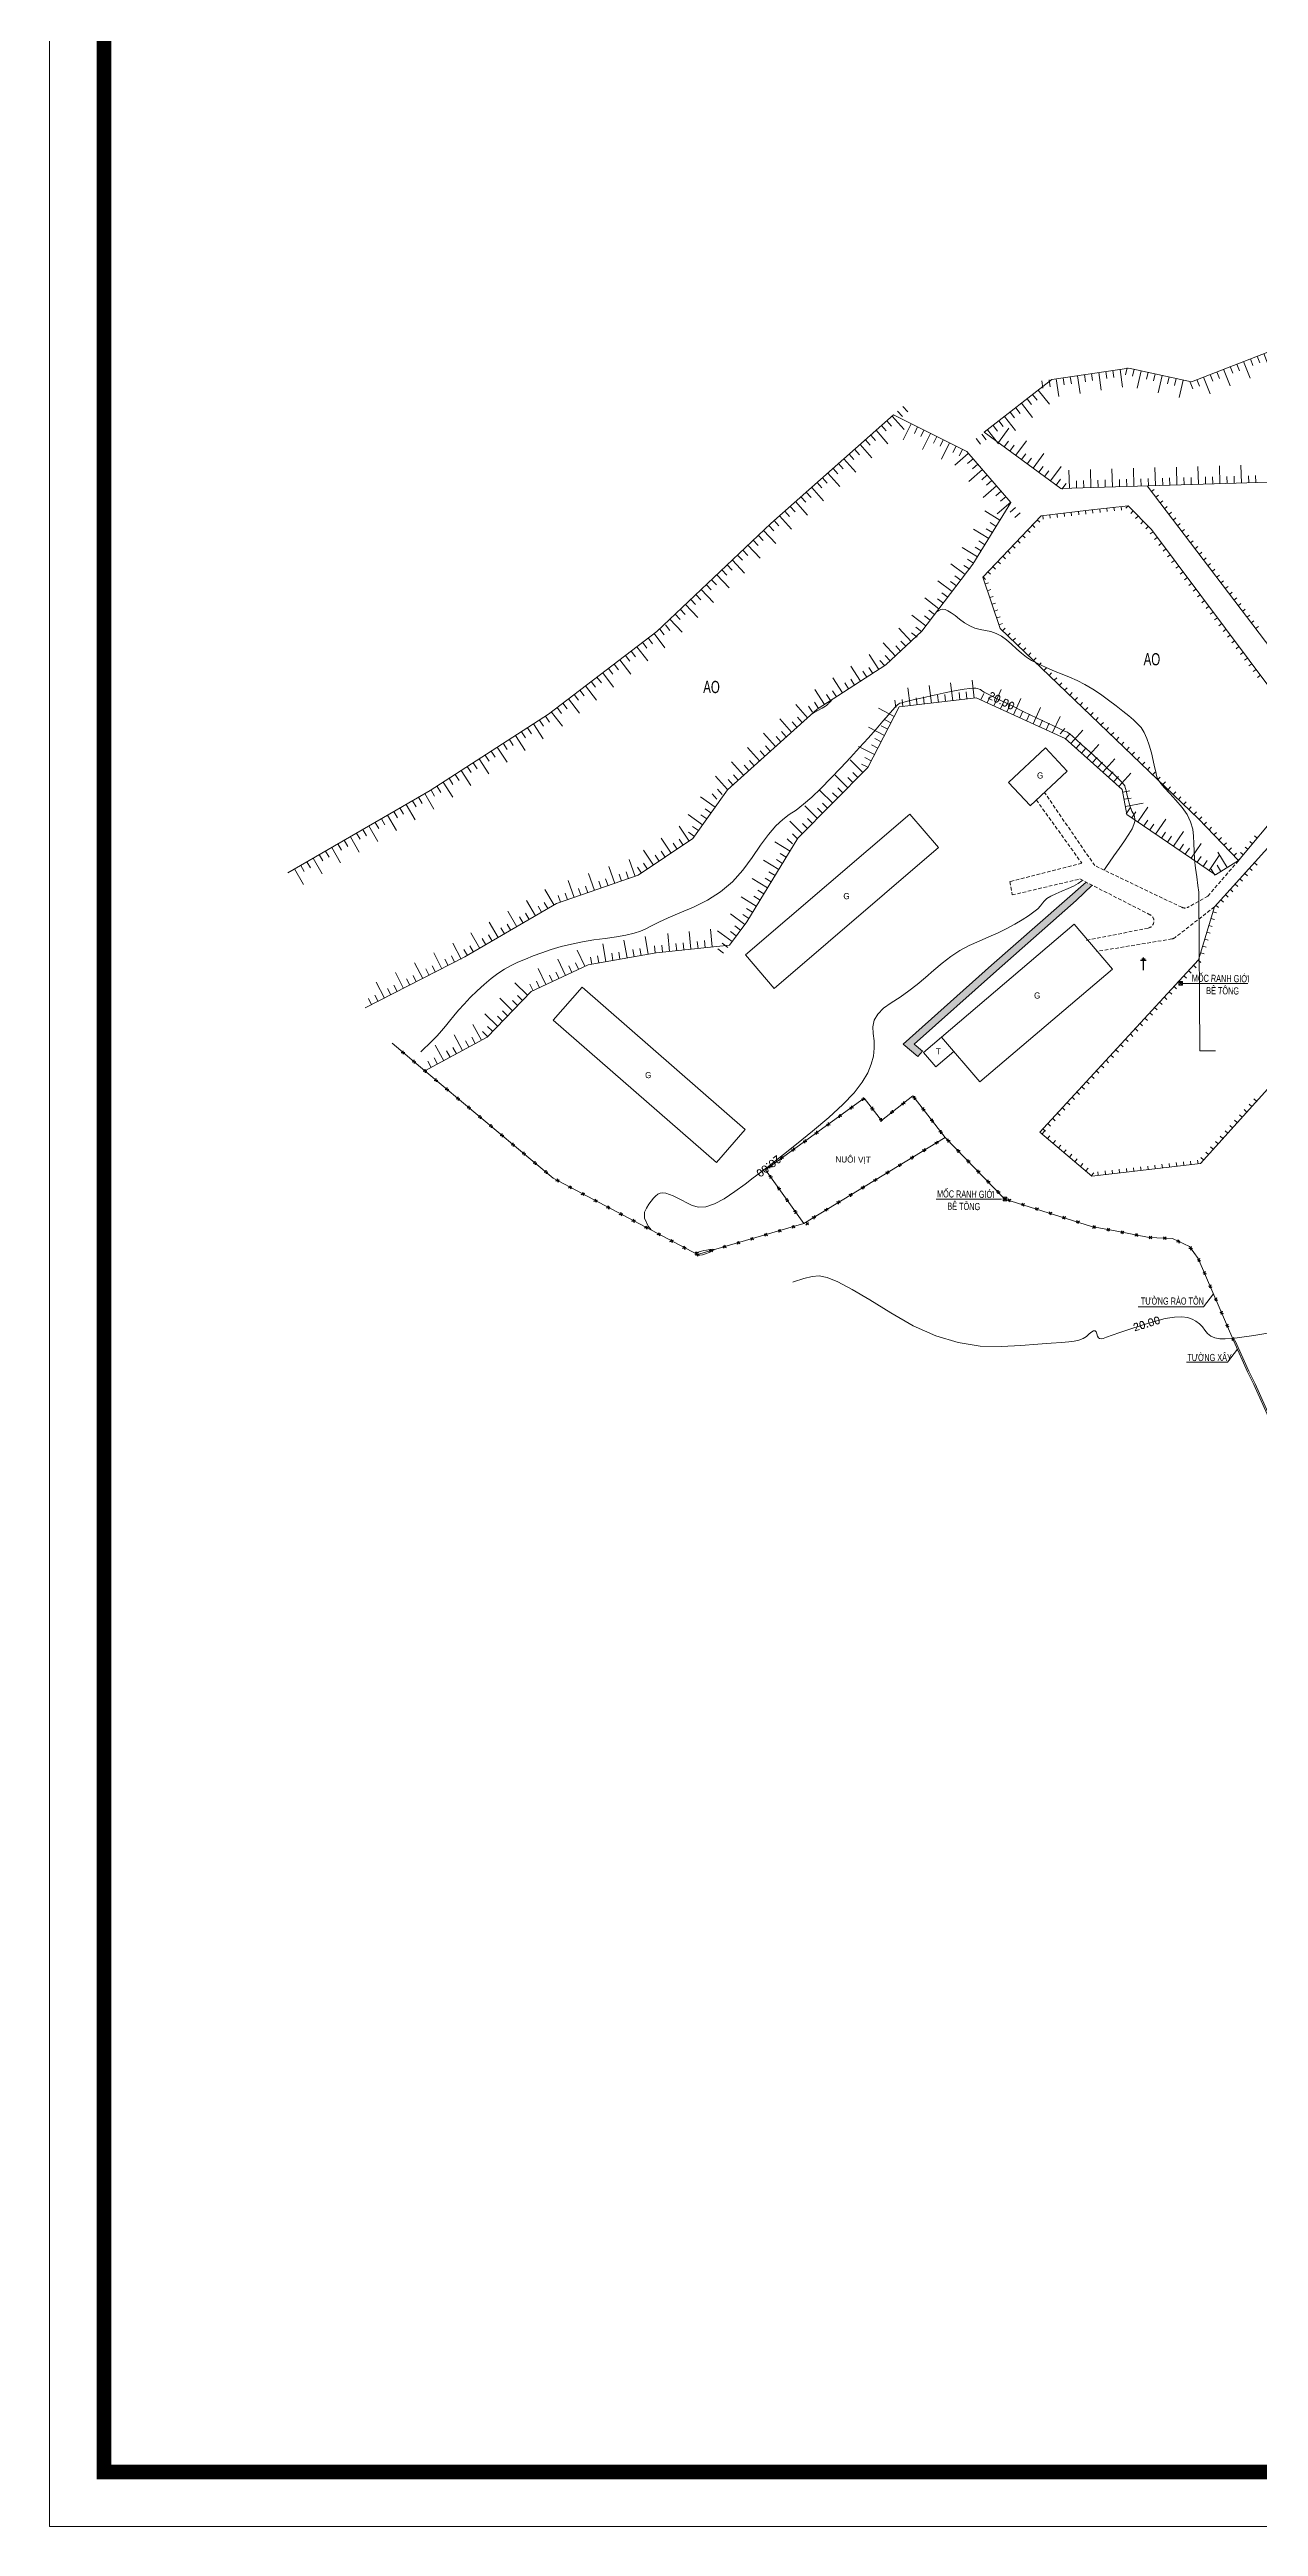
# Model space of a CAD drawing. Header units: inches. Extents: x 496359 to 501064, y 2374078 to 2377203.
# Drawn here: x 496359.3 to 496527.9, y 2376075 to 2376420.4 of the extents above; entities that cross this region are included whole.
import ezdxf
from ezdxf.enums import TextEntityAlignment as Align

# ---------------------------------------------------------------- set-up
doc = ezdxf.new("R2010")
doc.units = ezdxf.units.IN
doc.header["$MEASUREMENT"] = 0
doc.linetypes.add('DASHED', pattern=[0.75, 0.5, -0.25])
for name, color, linetype in [('cd', 7, 'Continuous'), ('chu', 6, 'Continuous'), ('MANH', 147, 'Continuous'), ('NOI', 2, 'Continuous'), ('tl', 8, 'Continuous')]:
    doc.layers.add(name, color=color, linetype=linetype)
for name, color, linetype, lineweight in [('khung ten QH', 7, 'Continuous', 20), ('Khungbo', 32, 'Continuous', 25), ('LC Net manh', 239, 'Continuous', 5), ('manh1', 67, 'Continuous', 13)]:
    doc.layers.add(name, color=color, linetype=linetype, lineweight=lineweight)
doc.styles.get("Standard").update_dxf_attribs({"font": 'vnsimli.shx', "height": 2})
doc.styles.add('style1', font='')
doc.styles.get('style1').set_extended_font_data('.VnAvantH')

# ---------------------------------------------------------------- blocks, each defined once
blk = doc.blocks.new('t2')
at = {"layer": 'tl', "color": 250, "lineweight": 0}
for p, q in [((-2, 0), (-2, -1)), ((-1, 0), (-1, -1)), ((0, 0), (0, -2.5))]:
    blk.add_line(p, q, dxfattribs=at)
blk = doc.blocks.new('t1')
at = {"layer": 'tl', "color": 250, "lineweight": 0}
for p, q in [((-2, 0), (-2, 1)), ((-1, 0), (-1, 1)), ((0, 0), (0, 2.5))]:
    blk.add_line(p, q, dxfattribs=at)
blk = doc.blocks.new('1')
at = {"layer": 'tl', "color": 250, "lineweight": 0}
blk.add_line((0, -0.5), (0, 0), dxfattribs=at)
blk = doc.blocks.new('r')
at = {"layer": 'tl', "color": 7}
for points in [[(0.18, -0.18), (-0.18, 0.18)], [(0.18, 0.18), (-0.18, -0.18)]]:
    blk.add_lwpolyline(points, dxfattribs=at)
blk = doc.blocks.new('cdien')
at = {"layer": 'cd', "extrusion": (-0.000518657, 0.000768986, 1)}
for p, q in [((-0.8, 2.78, 0), (0.76, 2.78, 0)), ((-0.46, 3.14, 0), (0.49, 3.14, 0)), ((0, 0), (0, 3.5, 0))]:
    blk.add_line(p, q, dxfattribs=at)
blk = doc.blocks.new('Nền HT mới')
at = {"layer": 'MANH', "lineweight": 0}
h = blk.add_hatch(dxfattribs=at)
h.set_pattern_fill('HONEY', color=8, scale=3, style=0)
h.set_pattern_definition([(0, (-247.1475, -0.7915), (0.5625, 0.3247595), [0.375, -0.75]), (120, (-247.1475, -0.7915), (-0.5625, 0.3247595), [0.375, -0.75]), (60, (-247.1475, -0.7915), (1e-09, 0.649519), [-0.75, 0.375])])
h.paths.add_polyline_path([(-225.05, 21.01), (-222.83, 23.12), (-223.67, 23.55), (-236.85, 11.95), (-249.17, 0.94), (-247.15, -0.79), (-246.5, -0.03), (-247.65, 0.96), (-236.18, 11.2)])
at = {"lineweight": 0, "elevation": -28.38}
blk.add_lwpolyline([(-244.45, 61.32), (-244.19, 61.46), (-243.9, 61.57), (-243.63, 61.61), (-243.33, 61.56), (-242.96, 61.4), (-242.49, 61.12), (-241.94, 60.72), (-241.3, 60.23), (-240.61, 59.72), (-239.9, 59.31), (-239.17, 58.99), (-238.43, 58.77), (-237.68, 58.64), (-236.93, 58.5), (-236.19, 58.24), (-235.47, 57.86), (-234.77, 57.35), (-234.08, 56.73), (-233.39, 56.08), (-232.69, 55.48), (-231.98, 54.94), (-231.26, 54.48), (-230.51, 54.08), (-229.73, 53.71), (-228.89, 53.33), (-227.98, 52.95), (-227.02, 52.55), (-225.99, 52.13), (-224.93, 51.67), (-223.84, 51.12), (-222.75, 50.48), (-221.64, 49.75), (-220.53, 48.95), (-219.48, 48.15), (-218.54, 47.41), (-217.73, 46.75), (-217.04, 46.17), (-216.48, 45.65), (-216, 45.1), (-215.57, 44.42), (-215.19, 43.6), (-214.86, 42.64), (-214.57, 41.57), (-214.32, 40.52), (-214.12, 39.64), (-213.96, 38.94), (-213.84, 38.44), (-213.75, 38.09), (-213.58, 37.77), (-213.24, 37.31), (-212.72, 36.69), (-212.01, 35.91), (-211.14, 34.99), (-210.28, 33.98), (-209.59, 32.97), (-209.1, 31.96), (-208.81, 30.96), (-208.7, 29.97), (-208.67, 28.94), (-208.62, 27.86), (-208.54, 26.72), (-208.41, 25.51), (-208.25, 24.27), (-208.08, 23.1), (-207.93, 22.13), (-207.8, 0), (-205.64, 0)], dxfattribs=at)
at = {"layer": 'chu', "color": 1, "lineweight": 0, "elevation": -28.38}
for points in [[(-205.92, -33.87), (-207.31, -35.68), (-216.4, -35.68)], [(-202.56, -41.6), (-203.96, -43.42), (-209.66, -43.42)]]:
    blk.add_lwpolyline(points, dxfattribs=at)
at = {"layer": 'MANH', "lineweight": 0, "elevation": -28.38}
for points in [[(-161.79, 110.42), (-159.93, 106.75), (-163.1, 99.44), (-169.13, 95.51), (-171.43, 92.19), (-173.01, 90.93), (-196.67, 79.37), (-227.21, 78.47), (-237.86, 86.3), (-228.44, 93.67), (-217.7, 95.25), (-208.99, 93.33), (-195, 98.79), (-181.24, 107.68), (-177.23, 119.07), (-172.79, 128.83), (-168.64, 136.68), (-157.81, 144.76), (-152.68, 144.89), (-147.24, 130.61), (-161.79, 110.42)], [(-324.17, 6), (-310.27, 13.11), (-297.52, 20.55), (-286.1, 24.52), (-278.48, 29.65), (-273.68, 36.43), (-261.16, 47.68), (-251.6, 53.84), (-246.55, 58.55), (-239.46, 67.88), (-234.14, 76.52), (-240.31, 83.6), (-250.53, 88.72), (-267.62, 73.55), (-283.51, 58.52), (-298.6, 46.98), (-315.11, 36.33), (-334.97, 24.85)], [(-238.07, 66.09), (-229.92, 74.66), (-222.93, 75.48), (-217.79, 76.04), (-214.56, 72.72), (-190.6, 40.71), (-202.41, 26.56), (-208, 32.4), (-235.63, 58.92), (-238.07, 66.09)], [(-163.79, 23.54), (-169.77, 29.13), (-181.51, 38.21), (-182.51, 39.27), (-183.57, 40.37), (-184.19, 40.9), (-196.44, 54.18), (-196.91, 54.77), (-215.16, 78.83)], [(-315.86, -2.79), (-307.19, 1.94), (-301.03, 8.28), (-293.1, 12.04), (-283.61, 13.68), (-273.4, 14.77), (-270.97, 18.03), (-263.84, 29.67), (-254.12, 39.53), (-249.73, 47.99), (-238.98, 49.25), (-226.59, 43.6), (-218.62, 36.45), (-217.98, 32.99), (-205.63, 24.57), (-202.41, 26.56)], [(-234.5, 37.47), (-229.33, 42.28)], [(-226.29, 39.01), (-229.33, 42.28)], [(-231.46, 34.2), (-226.29, 39.01)], [(-207.98, 12.73), (-205.78, 20.1), (-188.32, 39.39), (-171.91, 24), (-207.74, -15.69), (-222.85, -17.45), (-230.1, -11.31), (-207.98, 12.73), (-207.98, 12.73)], [(-231.45, 34.22), (-234.5, 37.47)], [(-271.14, 13.39), (-248.26, 33.04)], [(-244.26, 28.37), (-248.26, 33.04)], [(-267.14, 8.73), (-244.26, 28.37)], [(-223.67, 23.55), (-236.85, 11.95), (-249.17, 0.94), (-247.15, -0.79)], [(-225.05, 21.01), (-236.18, 11.2), (-247.65, 0.96), (-246.5, -0.03)], [(-225.05, 21.01), (-222.83, 23.12)], [(-243.83, 1.94), (-225.34, 17.69)], [(-220.01, 11.43), (-225.34, 17.69)], [(-267.14, 8.73), (-271.14, 13.39)], [(-238.5, -4.32), (-220.01, 11.43)], [(-297.97, 4.28), (-293.95, 8.89)], [(-293.95, 8.89), (-271.18, -10.93)], [(-297.97, 4.28), (-275.2, -15.55)], [(-263.03, -24.08), (-277.85, -28.39), (-297.98, -17.72), (-315.86, -2.79), (-320.44, 1.08)], [(-246.35, -0.21), (-243.83, 1.94)], [(-238.5, -4.32), (-243.83, 1.94)], [(-247.15, -0.79), (-246.5, -0.03)], [(-246.35, -0.21), (-244.63, -2.22)], [(-244.63, -2.22), (-242.11, -0.08)], [(-243.3, -12.08), (-247.81, -6.27), (-252.21, -9.69), (-254.59, -6.6), (-268.36, -16.57), (-263.03, -24.08)], [(-275.2, -15.55), (-271.18, -10.93)], [(-263.03, -24.08), (-243.3, -12.08), (-234.98, -20.65), (-222.93, -24.48)], [(-203.06, -40.49), (-208.03, -28.96), (-209.27, -27.25), (-211.64, -26.13), (-214.88, -26), (-219.39, -25.14), (-222.93, -24.48)]]:
    blk.add_lwpolyline(points, dxfattribs=at)
at = {"layer": 'MANH', "linetype": 'DASHED', "lineweight": 0, "elevation": -28.38}
for points in [[(-230.6, 35), (-224.27, 26.2), (-234.28, 23.63)], [(-206.68, 21.61), (-202.24, 26.77)], [(-234.28, 23.63), (-233.98, 21.76)]]:
    blk.add_lwpolyline(points, dxfattribs=at)
for points in [[(-206.68, 21.61), (-209.41, 20.07, -0.244453), (-210.33, 20.04), (-222.46, 25.85), (-229.47, 36.05)], [(-233.98, 21.76), (-224.53, 23.99), (-214.76, 19.01, -0.711705), (-215.02, 17.14), (-223.6, 15.43)], [(-205.78, 20.1), (-211.25, 15.83, -0.125074), (-211.7, 15.63), (-222.21, 13.88)]]:
    blk.add_lwpolyline(points, format="xyb", dxfattribs=at)
at = {"layer": 'MANH', "color": 1, "lineweight": 0, "elevation": -28.38}
for points in [[(-210.73, 9.18), (-210.23, 9.18), (-210.23, 9.68), (-210.73, 9.68)], [(-235.23, -20.9), (-234.73, -20.9), (-234.73, -20.4), (-235.23, -20.4)]]:
    blk.add_lwpolyline(points, close=True, dxfattribs=at)
for points in [[(-210.73, 9.68), (-210.23, 9.18)], [(-210.73, 9.18), (-210.23, 9.68)], [(-210.23, 9.43), (-201.14, 9.43)], [(-244.57, -20.65), (-235.48, -20.65)], [(-235.23, -20.4), (-234.73, -20.9)], [(-235.23, -20.9), (-234.73, -20.4)]]:
    blk.add_lwpolyline(points, dxfattribs=at)
at = {"layer": 'MANH', "color": 4, "lineweight": 0, "elevation": -28.38}
for points in [[(-203.06, -40.49), (-202.88, -40.41)], [(-203.06, -40.49), (-201.15, -44.74), (-200.28, -46.5), (-187.28, -75.47)], [(-202.88, -40.41), (-200.97, -44.65), (-200.09, -46.42), (-187.11, -75.38)]]:
    blk.add_lwpolyline(points, dxfattribs=at)
at = {"layer": 'manh1', "color": 1, "lineweight": 0, "elevation": -28.38}
for points in [[(-264.57, -32.23), (-264.48, -32.2), (-263.04, -31.75), (-261.86, -31.46), (-260.87, -31.37), (-259.78, -31.58), (-258.27, -32.2), (-256.28, -33.25), (-253.81, -34.71), (-250.89, -36.53), (-247.76, -38.33), (-244.62, -39.74), (-241.52, -40.68), (-238.46, -41.17), (-235.48, -41.22), (-232.75, -41.06), (-230.42, -40.89), (-228.54, -40.75), (-227.1, -40.64), (-226.07, -40.56), (-225.31, -40.47), (-224.66, -40.31), (-224.1, -40.09), (-223.62, -39.8), (-223.22, -39.46), (-222.89, -39.17), (-222.62, -39.01), (-222.41, -39.01), (-222.26, -39.16), (-222.16, -39.44), (-222.07, -39.76), (-221.95, -39.99), (-221.78, -40.12), (-221.57, -40.16), (-221.29, -40.09), (-220.82, -39.92), (-220.05, -39.64), (-218.97, -39.26), (-217.56, -38.79), (-215.87, -38.23), (-214.15, -37.71), (-212.63, -37.33), (-211.35, -37.11), (-210.32, -37.06), (-209.53, -37.17), (-208.9, -37.39), (-208.35, -37.69), (-207.87, -38.05), (-207.46, -38.48), (-207.1, -38.95), (-206.72, -39.41), (-206.26, -39.76), (-205.7, -40), (-205.04, -40.14), (-204.26, -40.16), (-203.26, -40.09), (-201.94, -39.93), (-200.29, -39.68), (-198.32, -39.35)], [(-316.43, -0.13), (-314.88, 1.36), (-314.13, 2.13), (-313.53, 2.8), (-312.97, 3.48), (-312.42, 4.18), (-311.83, 4.91), (-311.16, 5.7), (-310.39, 6.55), (-309.53, 7.44), (-308.58, 8.38), (-307.59, 9.29), (-306.62, 10.11), (-305.67, 10.82), (-304.74, 11.42), (-303.83, 11.93), (-302.88, 12.39), (-301.85, 12.83), (-300.74, 13.27), (-299.53, 13.71), (-298.23, 14.15), (-296.86, 14.56), (-295.41, 14.92), (-293.9, 15.23), (-292.32, 15.49), (-290.7, 15.71), (-289.16, 15.92), (-287.82, 16.15), (-286.69, 16.42), (-285.78, 16.72), (-285.05, 17.06), (-284.28, 17.47), (-283.25, 17.97), (-281.92, 18.57), (-280.29, 19.27), (-278.39, 20.08), (-276.44, 21.04), (-274.62, 22.22), (-272.98, 23.6), (-271.51, 25.2), (-270.22, 26.97), (-269.05, 28.7), (-267.96, 30.19), (-266.93, 31.39), (-265.97, 32.31), (-265.05, 32.98), (-264.11, 33.61), (-263.07, 34.42), (-261.91, 35.42), (-260.63, 36.63), (-259.25, 38.03), (-257.85, 39.51), (-256.51, 40.94), (-255.24, 42.33), (-254.06, 43.65), (-252.96, 44.89), (-252, 45.99), (-251.22, 46.88), (-250.65, 47.53), (-250.27, 47.96), (-250.07, 48.17), (-249.98, 48.27), (-249.9, 48.33), (-249.83, 48.39), (-249.76, 48.44), (-249.66, 48.5), (-249.37, 48.58), (-248.76, 48.74), (-247.79, 48.97), (-246.47, 49.27), (-244.84, 49.63), (-243.18, 49.99), (-241.78, 50.28), (-240.68, 50.47), (-239.88, 50.58), (-239.38, 50.61), (-239.05, 50.59), (-238.79, 50.54), (-238.58, 50.48), (-238.4, 50.4), (-238.23, 50.29), (-237.87, 50.07), (-237.13, 49.68), (-235.96, 49.09), (-234.37, 48.31), (-232.43, 47.37), (-230.49, 46.44), (-228.9, 45.68), (-227.72, 45.12), (-226.95, 44.76), (-226.58, 44.58), (-226.41, 44.51), (-226.28, 44.45), (-226.15, 44.37), (-226.02, 44.28), (-225.87, 44.17), (-225.58, 43.92), (-225.05, 43.44), (-224.26, 42.72), (-223.21, 41.76), (-221.94, 40.59), (-220.69, 39.41), (-219.67, 38.45), (-218.93, 37.72), (-218.47, 37.23), (-218.27, 36.96), (-218.2, 36.76), (-218.13, 36.49), (-218.05, 36.12), (-217.94, 35.65), (-217.81, 35.1), (-217.67, 34.55), (-217.53, 34.08), (-217.4, 33.71), (-217.27, 33.43), (-217.15, 33.24), (-217.04, 33.08), (-216.96, 32.89), (-216.9, 32.65), (-216.87, 32.37), (-216.88, 32.03), (-216.99, 31.59), (-217.25, 30.99), (-217.69, 30.22), (-218.3, 29.29), (-219.05, 28.23), (-219.8, 27.2), (-220.4, 26.35), (-220.84, 25.72), (-221.12, 25.31), (-221.17, 25.23)], [(-224.15, 23.79), (-224.24, 23.71), (-224.77, 23.37), (-225.41, 23.01), (-226.18, 22.65), (-227.04, 22.29), (-227.88, 21.93), (-228.58, 21.58), (-229.12, 21.25), (-229.51, 20.92), (-229.76, 20.6), (-230.01, 20.25), (-230.41, 19.85), (-230.97, 19.39), (-231.7, 18.86), (-232.59, 18.29), (-233.61, 17.69), (-234.72, 17.09), (-235.93, 16.5), (-237.21, 15.92), (-238.57, 15.34), (-239.95, 14.72), (-241.27, 14), (-242.54, 13.19), (-243.75, 12.27), (-244.91, 11.27), (-246.05, 10.25), (-247.21, 9.28), (-248.4, 8.38), (-249.61, 7.53), (-250.83, 6.74), (-251.9, 5.96), (-252.7, 5.15), (-253.2, 4.29), (-253.4, 3.38), (-253.34, 2.43), (-253.21, 1.43), (-253.2, 0.38), (-253.33, -0.71), (-253.63, -1.85), (-254.11, -3.05), (-254.87, -4.35), (-256.02, -5.82), (-257.58, -7.46), (-259.53, -9.26), (-261.81, -11.18), (-264.04, -12.99), (-265.84, -14.43), (-267.15, -15.46), (-267.95, -16.09), (-268.29, -16.35), (-268.38, -16.4), (-268.41, -16.42), (-268.44, -16.44), (-268.47, -16.46), (-268.53, -16.51), (-268.74, -16.68), (-269.25, -17.07), (-270.08, -17.7), (-271.22, -18.56), (-272.63, -19.61), (-274.13, -20.62), (-275.49, -21.34), (-276.69, -21.73), (-277.72, -21.8), (-278.58, -21.56), (-279.34, -21.18), (-280.03, -20.81), (-280.66, -20.49), (-281.24, -20.22), (-281.76, -20), (-282.24, -19.85), (-282.67, -19.8), (-283.05, -19.85), (-283.4, -19.99), (-283.7, -20.23), (-284, -20.55), (-284.3, -20.93), (-284.62, -21.38), (-284.94, -21.9), (-285.23, -22.5), (-285.24, -23.31), (-284.71, -24.44), (-284.33, -24.95)]]:
    blk.add_lwpolyline(points, dxfattribs=at)
at = {"layer": 'manh1', "lineweight": 0, "elevation": -28.38}
blk.add_lwpolyline([(-261.93, 46.98), (-261.56, 47.19), (-260.45, 47.82), (-259.98, 48.11), (-259.85, 48.2), (-259.79, 48.27), (-259.73, 48.32), (-259.69, 48.37), (-259.64, 48.43), (-259.58, 48.49), (-259.51, 48.57), (-259.41, 48.67), (-259.28, 48.8), (-259.12, 48.96), (-259.05, 49.03)], dxfattribs=at)
blk.add_lwpolyline([(-277.69, -28.06), (-277.75, -28.09), (-277.82, -28.1), (-277.88, -28.1), (-277.93, -28.08), (-277.98, -28.06), (-278.03, -28.05), (-278.07, -28.06), (-278.1, -28.07), (-278.13, -28.11), (-278.13, -28.16), (-278.12, -28.21), (-278.08, -28.28), (-278.01, -28.36), (-277.91, -28.44), (-277.75, -28.5), (-277.5, -28.49), (-277.15, -28.42), (-276.72, -28.28), (-276.22, -28.09), (-275.78, -27.89), (-275.54, -27.75), (-275.51, -27.67), (-275.71, -27.65), (-276.11, -27.69), (-276.57, -27.76), (-276.96, -27.84), (-277.27, -27.9), (-277.48, -27.96), (-277.61, -28.02)], close=True, dxfattribs=at)
at = {"layer": 'cd', "lineweight": 0, "xscale": 0.5, "yscale": 0.5, "zscale": 0.5, "rotation": 0.2672157837457423}
blk.add_blockref('cdien', (-215.66, 11.29, -11.15), dxfattribs=at)
at = {"layer": 'NOI', "lineweight": 0}
for name, p, rotation in [('t2', (-198.9, 97.27, -13.3), 21.31036948970343), ('t2', (-227.85, 93.75, -13.3), 8.377255280359504), ('t2', (-224.88, 94.19, -13.3), 8.377255280359504), ('t2', (-221.91, 94.63, -13.3), 8.377255280359504), ('t2', (-218.94, 95.06, -13.3), 8.377255280359504), ('t2', (-216, 94.87, -13.3), 347.6022478515228), ('t2', (-213.07, 94.23, -13.3), 347.6022478515228), ('t2', (-210.14, 93.58, -13.3), 347.6022478515228), ('t2', (-207.29, 94, -13.3), 21.31036948970343), ('t2', (-204.49, 95.09, -13.3), 21.31036948970343), ('t2', (-201.7, 96.18, -13.3), 21.31036948970343), ('t1', (-250.7, 88.56, -13.44), 221.5763290057442), ('t2', (-232.69, 90.34, -13.3), 37.98799790242029), ('t2', (-230.33, 92.19, -13.3), 37.98799790242029), ('t1', (-252.95, 86.57, -13.44), 221.5763290057442), ('t1', (-248.06, 87.48, -13.44), 153.3900813465284), ('t2', (-237.42, 86.65, -13.3), 37.98799790242029), ('t2', (-235.06, 88.49, -13.3), 37.98799790242029), ('t2', (-235.9, 84.86, -13.3), 143.6874485182707), ('t1', (-257.44, 82.59, -13.44), 221.5763290057442), ('t1', (-255.19, 84.58, -13.44), 221.5763290057442), ('t1', (-245.37, 86.14, -13.44), 153.3900813465284), ('t1', (-242.69, 84.8, -13.44), 153.3900813465284), ('t1', (-240.09, 83.35, -13.44), 131.0998972521243), ('t2', (-233.48, 83.08, -13.3), 143.6874485182707), ('t2', (-231.06, 81.3, -13.3), 143.6874485182707), ('t1', (-261.92, 78.61, -13.44), 221.5763290057442), ('t1', (-259.68, 80.6, -13.44), 221.5763290057442), ('t1', (-238.12, 81.09, -13.44), 131.0998972521243), ('t2', (-228.64, 79.53, -13.3), 143.6874485182707), ('t2', (-225.99, 78.51, -13.3), 181.6765807625135), ('t2', (-222.99, 78.6, -13.3), 181.6765807625135), ('t2', (-219.99, 78.69, -13.3), 181.6765807625135), ('t2', (-216.99, 78.77, -13.3), 181.6765807625135), ('t2', (-213.99, 78.86, -13.3), 181.6765807625135), ('t2', (-211, 78.95, -13.3), 181.6765807625135), ('t2', (-208, 79.04, -13.3), 181.6765807625135), ('t2', (-205, 79.12, -13.3), 181.6765807625135), ('t2', (-202, 79.21, -13.3), 181.6765807625135), ('t1', (-264.17, 76.62, -13.44), 221.5763290057442), ('t1', (-236.15, 78.83, -13.44), 131.0998972521243), ('t1', (-234.17, 76.57, -13.44), 131.0998972521243), ('1', (-217.79, 76.04, -28.38), 314.2046405773873), ('1', (-214.56, 78.03, -28.38), 127.1879173242808), ('1', (-213.95, 77.23, -28.38), 127.1879173242808), ('1', (-213.35, 76.44, -28.38), 127.1879173242808), ('t1', (-268.63, 72.6, -13.44), 223.4227357229001), ('t1', (-266.41, 74.63, -13.44), 221.5763290057442), ('t1', (-237.25, 71.46, -13.44), 58.34701582439877), ('t1', (-235.68, 74.02, -13.44), 58.34701582439877), ('1', (-231.85, 72.64, -28.38), 46.46985447853353), ('1', (-231.16, 73.36, -28.38), 46.46985447853353), ('1', (-230.47, 74.09, -28.38), 46.46985447853353), ('1', (-229.71, 74.69, -28.38), 6.69081272492695), ('1', (-228.72, 74.8, -28.38), 6.69081272492695), ('1', (-227.73, 74.92, -28.38), 6.69081272492695), ('1', (-226.74, 75.04, -28.38), 6.69081272492695), ('1', (-225.74, 75.15, -28.38), 6.69081272492695), ('1', (-224.75, 75.27, -28.38), 6.69081272492695), ('1', (-223.76, 75.38, -28.38), 6.69081272492695), ('1', (-222.76, 75.5, -28.38), 6.205602948393028), ('1', (-221.77, 75.61, -28.38), 6.205602948393028), ('1', (-220.77, 75.72, -28.38), 6.205602948393028), ('1', (-219.78, 75.82, -28.38), 6.205602948393028), ('1', (-218.79, 75.93, -28.38), 6.205602948393028), ('1', (-217.09, 75.32, -28.38), 314.2046405773873), ('1', (-216.4, 74.61, -28.38), 314.2046405773873), ('1', (-215.7, 73.89, -28.38), 314.2046405773873), ('1', (-215, 73.17, -28.38), 314.2046405773873), ('1', (-212.75, 75.64, -28.38), 127.1879173242808), ('1', (-212.14, 74.84, -28.38), 127.1879173242808), ('1', (-211.54, 74.05, -28.38), 127.1879173242808), ('1', (-210.93, 73.25, -28.38), 127.1879173242808), ('1', (-210.33, 72.45, -28.38), 127.1879173242808), ('t1', (-272.99, 68.48, -13.44), 223.4227357229001), ('t1', (-270.81, 70.54, -13.44), 223.4227357229001), ('t1', (-238.83, 68.91, -13.44), 58.34701582439877), ('1', (-234.6, 69.74, -28.38), 46.46985447853353), ('1', (-233.91, 70.46, -28.38), 46.46985447853353), ('1', (-233.22, 71.19, -28.38), 46.46985447853353), ('1', (-232.53, 71.91, -28.38), 46.46985447853353), ('1', (-214.34, 72.43, -28.38), 306.8145792998378), ('1', (-213.74, 71.62, -28.38), 306.8145792998378), ('1', (-213.14, 70.82, -28.38), 306.8145792998378), ('1', (-212.54, 70.02, -28.38), 306.8145792998378), ('1', (-211.94, 69.22, -28.38), 306.8145792998378), ('1', (-209.72, 71.66, -28.38), 127.1879173242808), ('1', (-209.12, 70.86, -28.38), 127.1879173242808), ('1', (-208.51, 70.06, -28.38), 127.1879173242808), ('1', (-207.91, 69.27, -28.38), 127.1879173242808), ('t1', (-277.34, 64.35, -13.44), 223.4227357229001), ('t1', (-275.16, 66.42, -13.44), 223.4227357229001), ('t1', (-240.55, 66.45, -13.44), 52.77996094810656), ('1', (-238.04, 66.11, -28.38), 46.46985447853353), ('1', (-237.35, 66.84, -28.38), 46.46985447853353), ('1', (-236.67, 67.56, -28.38), 46.46985447853353), ('1', (-235.98, 68.29, -28.38), 46.46985447853353), ('1', (-235.29, 69.01, -28.38), 46.46985447853353), ('1', (-211.35, 68.42, -28.38), 306.8145792998378), ('1', (-210.75, 67.62, -28.38), 306.8145792998378), ('1', (-210.15, 66.82, -28.38), 306.8145792998378), ('1', (-209.55, 66.02, -28.38), 306.8145792998378), ('1', (-207.31, 68.47, -28.38), 127.1879173242808), ('1', (-206.7, 67.67, -28.38), 127.1879173242808), ('1', (-206.1, 66.88, -28.38), 127.1879173242808), ('1', (-205.49, 66.08, -28.38), 127.1879173242808), ('t1', (-279.52, 62.29, -13.44), 223.4227357229001), ('t1', (-244.18, 61.68, -13.44), 52.77996094810656), ('t1', (-242.36, 64.07, -13.44), 52.77996094810656), ('1', (-237.75, 65.14, -28.38), 108.8056740110351), ('1', (-237.42, 64.19, -28.38), 108.8056740110351), ('1', (-237.1, 63.25, -28.38), 108.8056740110351), ('1', (-236.78, 62.3, -28.38), 108.8056740110351), ('1', (-208.95, 65.22, -28.38), 306.8145792998378), ('1', (-208.35, 64.42, -28.38), 306.8145792998378), ('1', (-207.75, 63.62, -28.38), 306.8145792998378), ('1', (-207.15, 62.82, -28.38), 306.8145792998378), ('1', (-204.89, 65.28, -28.38), 127.1879173242808), ('1', (-204.28, 64.49, -28.38), 127.1879173242808), ('1', (-203.68, 63.69, -28.38), 127.1879173242808), ('1', (-203.07, 62.89, -28.38), 127.1879173242808), ('1', (-202.47, 62.1, -28.38), 127.1879173242808), ('t1', (-283.91, 58.21, -13.44), 217.3951903607975), ('t1', (-281.7, 60.23, -13.44), 223.4227357229001), ('t1', (-248.07, 57.13, -13.44), 43.0695443164618), ('t1', (-245.99, 59.29, -13.44), 52.77996094810656), ('1', (-236.46, 61.35, -28.38), 108.8056740110351), ('1', (-236.13, 60.41, -28.38), 108.8056740110351), ('1', (-235.81, 59.46, -28.38), 108.8056740110351), ('1', (-235.32, 58.62, -28.38), 136.1754858193162), ('1', (-206.55, 62.02, -28.38), 306.8145792998378), ('1', (-205.95, 61.22, -28.38), 306.8145792998378), ('1', (-205.35, 60.42, -28.38), 306.8145792998378), ('1', (-204.75, 59.62, -28.38), 306.8145792998378), ('1', (-204.15, 58.82, -28.38), 306.8145792998378), ('1', (-201.87, 61.3, -28.38), 127.1879173242808), ('1', (-201.26, 60.5, -28.38), 127.1879173242808), ('1', (-200.66, 59.71, -28.38), 127.1879173242808), ('1', (-200.05, 58.91, -28.38), 127.1879173242808), ('t1', (-288.68, 54.56, -13.44), 217.3951903607975), ('t1', (-286.3, 56.39, -13.44), 217.3951903607975), ('t1', (-252.58, 53.2, -13.44), 32.78358551724114), ('t1', (-250.26, 55.09, -13.44), 43.0695443164618), ('1', (-234.6, 57.93, -28.38), 136.1754858193162), ('1', (-233.88, 57.24, -28.38), 136.1754858193162), ('1', (-233.16, 56.54, -28.38), 136.1754858193162), ('1', (-232.43, 55.85, -28.38), 136.1754858193162), ('1', (-231.71, 55.16, -28.38), 136.1754858193162), ('1', (-203.56, 58.01, -28.38), 306.8145792998378), ('1', (-202.96, 57.21, -28.38), 306.8145792998378), ('1', (-202.36, 56.41, -28.38), 306.8145792998378), ('1', (-201.76, 55.61, -28.38), 306.8145792998378), ('t1', (-293.45, 50.92, -13.44), 217.3951903607975), ('t1', (-291.06, 52.74, -13.44), 217.3951903607975), ('t1', (-257.62, 49.95, -13.44), 32.78358551724114), ('t1', (-255.1, 51.58, -13.44), 32.78358551724114), ('1', (-230.99, 54.47, -28.38), 136.1754858193162), ('1', (-230.27, 53.78, -28.38), 136.1754858193162), ('1', (-229.55, 53.08, -28.38), 136.1754858193162), ('1', (-228.83, 52.39, -28.38), 136.1754858193162), ('1', (-228.11, 51.7, -28.38), 136.1754858193162), ('1', (-201.16, 54.81, -28.38), 306.8145792998378), ('1', (-200.56, 54.01, -28.38), 306.8145792998378), ('1', (-199.96, 53.21, -28.38), 306.8145792998378), ('1', (-199.36, 52.41, -28.38), 306.8145792998378), ('t1', (-298.21, 47.28, -13.44), 217.3951903607975), ('t1', (-295.83, 49.1, -13.44), 217.3951903607975), ('t1', (-260.14, 48.33, -13.44), 32.78358551724114), ('t1', (-248.22, 48.16, -28.38), 6.722516491204071), ('t1', (-245.24, 48.51, -28.38), 6.722516491204071), ('t1', (-242.26, 48.86, -28.38), 6.722516491204071), ('t1', (-239.28, 49.22, -28.38), 6.722516491204071), ('t1', (-236.53, 48.13, -28.38), 335.4578621796451), ('t1', (-233.8, 46.89, -28.38), 335.4578621796451), ('t1', (-231.07, 45.64, -28.38), 335.4578621796451), ('1', (-227.38, 51.01, -28.38), 136.1754858193162), ('1', (-226.66, 50.31, -28.38), 136.1754858193162), ('1', (-225.94, 49.62, -28.38), 136.1754858193162), ('1', (-225.22, 48.93, -28.38), 136.1754858193162), ('1', (-224.5, 48.24, -28.38), 136.1754858193162), ('t1', (-303.23, 43.99, -13.44), 212.8184926671465), ('t1', (-300.71, 45.62, -13.44), 212.8184926671465), ('t1', (-264.72, 44.47, -13.44), 41.93279246013185), ('t1', (-262.49, 46.48, -13.44), 41.93279246013185), ('t1', (-251.79, 44, -28.38), 62.57720309430356), ('t1', (-250.41, 46.67, -28.38), 62.57720309430356), ('t1', (-228.34, 44.4, -28.38), 335.4578621796451), ('t1', (-225.79, 42.88, -28.38), 318.1250173142453), ('1', (-223.78, 47.54, -28.38), 136.1754858193162), ('1', (-223.05, 46.85, -28.38), 136.1754858193162), ('1', (-222.33, 46.16, -28.38), 136.1754858193162), ('1', (-221.61, 45.47, -28.38), 136.1754858193162), ('1', (-220.89, 44.77, -28.38), 136.1754858193162), ('t1', (-308.28, 40.74, -13.44), 212.8184926671465), ('t1', (-305.76, 42.37, -13.44), 212.8184926671465), ('t1', (-269.19, 40.46, -13.44), 41.93279246013185), ('t1', (-266.96, 42.47, -13.44), 41.93279246013185), ('t1', (-253.17, 41.34, -28.38), 62.57720309430356), ('t1', (-223.56, 40.88, -28.38), 318.1250173142453), ('t1', (-221.32, 38.87, -28.38), 318.1250173142453), ('1', (-220.17, 44.08, -28.38), 136.1754858193162), ('1', (-219.45, 43.39, -28.38), 136.1754858193162), ('1', (-218.73, 42.7, -28.38), 136.1754858193162), ('1', (-218, 42, -28.38), 136.1754858193162), ('1', (-217.28, 41.31, -28.38), 136.1754858193162), ('t1', (-313.32, 37.49, -13.44), 212.8184926671465), ('t1', (-310.8, 39.12, -13.44), 212.8184926671465), ('t1', (-273.65, 36.45, -13.44), 41.93279246013185), ('t1', (-271.42, 38.46, -13.44), 41.93279246013185), ('t1', (-256.89, 36.71, -28.38), 45.38629728763905), ('t1', (-254.79, 38.85, -28.38), 45.38629728763905), ('t1', (-219.09, 36.87, -28.38), 318.1250173142453), ('1', (-216.56, 40.62, -28.38), 136.1754858193162), ('1', (-215.84, 39.93, -28.38), 136.1754858193162), ('1', (-215.12, 39.23, -28.38), 136.1754858193162), ('1', (-214.4, 38.54, -28.38), 136.1754858193162), ('1', (-213.68, 37.85, -28.38), 136.1754858193162), ('t1', (-318.46, 34.4, -13.44), 210.0433133054542), ('t1', (-315.86, 35.9, -13.44), 210.0433133054542), ('t1', (-275.39, 34.01, -13.44), 54.70009480655828), ('t1', (-259, 34.58, -28.38), 45.38629728763905), ('t1', (-218.19, 34.12, -28.38), 280.5086674642198), ('t1', (-216.45, 31.95, -28.38), 325.723030514891), ('1', (-212.95, 37.16, -28.38), 136.1754858193162), ('1', (-212.23, 36.46, -28.38), 136.1754858193162), ('1', (-211.51, 35.77, -28.38), 136.1754858193162), ('1', (-210.79, 35.08, -28.38), 136.1754858193162), ('1', (-210.07, 34.39, -28.38), 136.1754858193162), ('t1', (-323.65, 31.39, -13.44), 210.0433133054542), ('t1', (-321.06, 32.9, -13.44), 210.0433133054542), ('t1', (-279.02, 29.28, -13.44), 33.94953269136032), ('t1', (-277.13, 31.56, -13.44), 54.70009480655828), ('t1', (-263.21, 30.3, -28.38), 45.38629728763905), ('t1', (-261.11, 32.44, -28.38), 45.38629728763905), ('t1', (-213.97, 30.26, -28.38), 325.723030514891), ('t1', (-211.49, 28.57, -28.38), 325.723030514891), ('1', (-209.35, 33.69, -28.38), 136.1754858193162), ('1', (-208.63, 33, -28.38), 136.1754858193162), ('1', (-207.91, 32.31, -28.38), 133.706476493298), ('1', (-207.22, 31.58, -28.38), 133.706476493298), ('1', (-206.53, 30.86, -28.38), 133.706476493298), ('t1', (-331.44, 26.89, -13.44), 210.0433133054542), ('t1', (-328.85, 28.39, -13.44), 210.0433133054542), ('t1', (-326.25, 29.89, -13.44), 210.0433133054542), ('t1', (-284, 25.93, -13.44), 33.94953269136032), ('t1', (-281.51, 27.61, -13.44), 33.94953269136032), ('t1', (-264.94, 27.87, -28.38), 58.49781115533986), ('t1', (-209.01, 26.88, -28.38), 325.723030514891), ('t1', (-206.53, 25.19, -28.38), 325.723030514891), ('t1', (-204.01, 25.58, -28.38), 31.65186262042655), ('1', (-205.84, 30.14, -28.38), 133.706476493298), ('1', (-205.14, 29.41, -28.38), 133.706476493298), ('1', (-204.45, 28.69, -28.38), 133.706476493298), ('1', (-203.76, 27.97, -28.38), 133.706476493298), ('1', (-201.74, 27.36, -28.38), 230.1542347546903), ('1', (-201.1, 28.13, -28.38), 230.1542347546903), ('1', (-200.46, 28.9, -28.38), 230.1542347546903), ('1', (-199.82, 29.67, -28.38), 230.1542347546903), ('t1', (-334.04, 25.39, -13.44), 210.0433133054542), ('t1', (-292.21, 22.39, -13.44), 19.16092528801607), ('t1', (-289.38, 23.38, -13.44), 19.16092528801607), ('t1', (-286.54, 24.36, -13.44), 19.16092528801607), ('t1', (-266.51, 25.31, -28.38), 58.49781115533986), ('1', (-203.07, 27.24, -28.38), 133.706476493298), ('1', (-202.38, 26.59, -28.38), 230.1542347546903), ('1', (-201.55, 24.77, -28.38), 47.84156429042238), ('1', (-200.88, 25.52, -28.38), 47.84156429042238), ('1', (-200.21, 26.26, -28.38), 47.84156429042238), ('t1', (-300.44, 18.85, -13.44), 30.27728785229444), ('t1', (-297.85, 20.36, -13.44), 30.27728785229444), ('t1', (-295.04, 21.41, -13.44), 19.16092528801607), ('t1', (-269.65, 20.2, -28.38), 58.49781115533986), ('t1', (-268.08, 22.76, -28.38), 58.49781115533986), ('1', (-204.9, 21.07, -28.38), 47.84156429042238), ('1', (-204.23, 21.81, -28.38), 47.84156429042238), ('1', (-203.56, 22.55, -28.38), 47.84156429042238), ('1', (-202.89, 23.29, -28.38), 47.84156429042238), ('1', (-202.22, 24.03, -28.38), 47.84156429042238), ('t1', (-305.62, 15.82, -13.44), 30.27728785229444), ('t1', (-303.03, 17.33, -13.44), 30.27728785229444), ('t1', (-271.25, 17.66, -28.38), 53.40908314144604), ('1', (-206.55, 17.52, -28.38), 73.39276902640079), ('1', (-206.26, 18.48, -28.38), 73.39276902640079), ('1', (-205.98, 19.43, -28.38), 73.39276902640079), ('1', (-205.57, 20.33, -28.38), 47.84156429042238), ('t1', (-310.82, 12.83, -13.44), 27.08448341356913), ('t1', (-308.21, 14.31, -13.44), 30.27728785229444), ('t1', (-293.54, 11.82, -28.38), 25.32165329083191), ('t1', (-290.63, 12.46, -28.38), 9.851783856725111), ('t1', (-287.67, 12.98, -28.38), 9.851783856725111), ('t1', (-284.72, 13.49, -28.38), 9.851783856725111), ('t1', (-281.74, 13.88, -28.38), 6.062426810844097), ('t1', (-278.76, 14.2, -28.38), 6.062426810844097), ('t1', (-275.78, 14.51, -28.38), 6.062426810844097), ('t1', (-273.03, 15.25, -28.38), 53.40908314144604), ('1', (-207.41, 14.64, -28.38), 73.39276902640079), ('1', (-207.12, 15.6, -28.38), 73.39276902640079), ('1', (-206.84, 16.56, -28.38), 73.39276902640079), ('t1', (-318.83, 8.73, -13.44), 27.08448341356913), ('t1', (-316.16, 10.09, -13.44), 27.08448341356913), ('t1', (-313.49, 11.46, -13.44), 27.08448341356913), ('t1', (-298.97, 9.26, -28.38), 25.32165329083191), ('t1', (-296.25, 10.54, -28.38), 25.32165329083191), ('1', (-210.05, 10.48, -28.38), 47.37437907594614), ('1', (-209.37, 11.21, -28.38), 47.37437907594614), ('1', (-208.7, 11.95, -28.38), 47.37437907594614), ('1', (-208.02, 12.68, -28.38), 47.37437907594614), ('1', (-207.69, 13.68, -28.38), 73.39276902640079), ('t1', (-321.5, 7.36, -13.44), 27.08448341356913), ('t1', (-303.62, 5.61, -28.38), 45.85236192682522), ('t1', (-301.53, 7.77, -28.38), 45.85236192682522), ('1', (-212.76, 7.53, -28.38), 47.37437907594614), ('1', (-212.08, 8.27, -28.38), 47.37437907594614), ('1', (-211.41, 9, -28.38), 47.37437907594614), ('1', (-210.73, 9.74, -28.38), 47.37437907594614), ('t1', (-307.96, 1.52, -28.38), 28.61045966655828), ('t1', (-305.71, 3.46, -28.38), 45.85236192682522), ('1', (-216.15, 3.85, -28.38), 47.37437907594614), ('1', (-215.47, 4.59, -28.38), 47.37437907594614), ('1', (-214.79, 5.32, -28.38), 47.37437907594614), ('1', (-214.11, 6.06, -28.38), 47.37437907594614), ('1', (-213.44, 6.8, -28.38), 47.37437907594614), ('r', (-318.92, -0.21, -28.38), 139.8559045743943), ('t1', (-313.22, -1.36, -28.38), 28.61045966655828), ('t1', (-310.59, 0.08, -28.38), 28.61045966655828), ('1', (-219.53, 0.17, -28.38), 47.37437907594614), ('1', (-218.85, 0.91, -28.38), 47.37437907594614), ('1', (-218.18, 1.65, -28.38), 47.37437907594614), ('1', (-217.5, 2.38, -28.38), 47.37437907594614), ('1', (-216.82, 3.12, -28.38), 47.37437907594614), ('r', (-317.39, -1.5, -28.38), 139.8559045743943), ('r', (-315.86, -2.79, -28.38), 139.8559045743943), ('1', (-222.24, -2.77, -28.38), 47.37437907594614), ('1', (-221.56, -2.03, -28.38), 47.37437907594614), ('1', (-220.89, -1.3, -28.38), 47.37437907594614), ('1', (-220.21, -0.56, -28.38), 47.37437907594614), ('r', (-314.32, -4.07, -28.38), 140.1411876695407), ('r', (-312.79, -5.36, -28.38), 140.1411876695407), ('r', (-311.25, -6.64, -28.38), 140.1411876695407), ('r', (-254.75, -6.72, -10.87), 215.9017205997822), ('r', (-247.61, -6.54, -10.87), 127.8394403665907), ('1', (-225.63, -6.45, -28.38), 47.37437907594614), ('1', (-224.95, -5.71, -28.38), 47.37437907594614), ('1', (-224.27, -4.98, -28.38), 47.37437907594614), ('1', (-223.59, -4.24, -28.38), 47.37437907594614), ('1', (-222.92, -3.5, -28.38), 47.37437907594614), ('1', (-199.91, -7.02, -28.38), 227.9272534112485), ('r', (-309.72, -7.92, -28.38), 140.1411876695407), ('r', (-308.18, -9.2, -28.38), 140.1411876695407), ('r', (-306.65, -10.48, -28.38), 140.1411876695407), ('r', (-259.61, -10.24, -10.87), 215.9017205997822), ('r', (-257.99, -9.07, -10.87), 215.9017205997822), ('r', (-256.37, -7.89, -10.87), 215.9017205997822), ('r', (-253.49, -8.03, -10.87), 127.7049128423458), ('r', (-252.27, -9.61, -10.87), 127.7049128423458), ('r', (-250.71, -8.52, -10.87), 217.8394403655996), ('r', (-249.13, -7.29, -10.87), 217.8394403655996), ('r', (-246.38, -8.12, -10.87), 127.8394403665907), ('r', (-245.15, -9.7, -10.87), 127.8394403665907), ('1', (-229.01, -10.13, -28.38), 47.37437907594614), ('1', (-228.34, -9.39, -28.38), 47.37437907594614), ('1', (-227.66, -8.66, -28.38), 47.37437907594614), ('1', (-226.98, -7.92, -28.38), 47.37437907594614), ('1', (-226.3, -7.18, -28.38), 47.37437907594614), ('1', (-202.59, -9.99, -28.38), 227.9272534112485), ('1', (-201.92, -9.25, -28.38), 227.9272534112485), ('1', (-201.25, -8.51, -28.38), 227.9272534112485), ('1', (-200.58, -7.76, -28.38), 227.9272534112485), ('r', (-305.11, -11.76, -28.38), 140.1411876695407), ('r', (-303.58, -13.05, -28.38), 140.1411876695407), ('r', (-264.47, -13.76, -10.87), 215.9017205997822), ('r', (-262.85, -12.59, -10.87), 215.9017205997822), ('r', (-261.23, -11.41, -10.87), 215.9017205997822), ('r', (-246.22, -13.85, -28.38), 31.30509774553761), ('r', (-244.51, -12.81, -28.38), 31.30509774553761), ('r', (-243.93, -11.28, -10.87), 127.8394403665907), ('r', (-242.89, -12.51, -28.38), 314.1624119917238), ('r', (-241.5, -13.94, -28.38), 314.1624119917238), ('1', (-229.8, -11.56, -28.38), 139.7494700911968), ('1', (-229.69, -10.86, -28.38), 47.37437907594614), ('1', (-229.04, -12.21, -28.38), 139.7494700911968), ('1', (-228.28, -12.86, -28.38), 139.7494700911968), ('1', (-227.51, -13.5, -28.38), 139.7494700911968), ('1', (-226.75, -14.15, -28.38), 139.7494700911968), ('1', (-205.95, -13.7, -28.38), 227.9272534112485), ('1', (-205.27, -12.96, -28.38), 227.9272534112485), ('1', (-204.6, -12.22, -28.38), 227.9272534112485), ('1', (-203.93, -11.48, -28.38), 227.9272534112485), ('1', (-203.26, -10.73, -28.38), 227.9272534112485), ('r', (-302.04, -14.33, -28.38), 140.1411876695407), ('r', (-300.51, -15.61, -28.38), 140.1411876695407), ('r', (-298.97, -16.89, -28.38), 140.1411876695407), ('r', (-267.71, -16.1, -10.87), 215.9017205997822), ('r', (-266.09, -14.93, -10.87), 215.9017205997822), ('r', (-251.34, -16.97, -28.38), 31.30509774553761), ('r', (-249.63, -15.93, -28.38), 31.30509774553761), ('r', (-247.92, -14.89, -28.38), 31.30509774553761), ('r', (-240.1, -15.37, -28.38), 314.1624119917238), ('r', (-238.71, -16.81, -28.38), 314.1624119917238), ('1', (-225.99, -14.79, -28.38), 139.7494700911968), ('1', (-225.22, -15.44, -28.38), 139.7494700911968), ('1', (-224.46, -16.09, -28.38), 139.7494700911968), ('1', (-223.7, -16.73, -28.38), 139.7494700911968), ('1', (-222.93, -17.38, -28.38), 139.7494700911968), ('1', (-221.97, -17.34, -28.38), 186.6304271144629), ('1', (-220.97, -17.23, -28.38), 186.6304271144629), ('1', (-219.98, -17.11, -28.38), 186.6304271144629), ('1', (-218.99, -17, -28.38), 186.6304271144629), ('1', (-217.99, -16.88, -28.38), 186.6304271144629), ('1', (-217, -16.77, -28.38), 186.6304271144629), ('1', (-216.01, -16.65, -28.38), 186.6304271144629), ('1', (-215.01, -16.54, -28.38), 186.6304271144629), ('1', (-214.02, -16.42, -28.38), 186.6304271144629), ('1', (-213.03, -16.3, -28.38), 186.6304271144629), ('1', (-212.03, -16.19, -28.38), 186.6304271144629), ('1', (-211.04, -16.07, -28.38), 186.6304271144629), ('1', (-210.05, -15.96, -28.38), 186.6304271144629), ('1', (-209.05, -15.84, -28.38), 186.6304271144629), ('1', (-208.06, -15.73, -28.38), 186.6304271144629), ('1', (-207.29, -15.19, -28.38), 227.9272534112485), ('1', (-206.62, -14.44, -28.38), 227.9272534112485), ('r', (-297.35, -18.05, -28.38), 152.0688805084638), ('r', (-295.59, -18.99, -28.38), 152.0688805084638), ('r', (-293.82, -19.92, -28.38), 152.0688805084638), ('r', (-292.05, -20.86, -28.38), 152.0688805084638), ('r', (-267.66, -17.55, -10.87), 305.377035840684), ('r', (-266.5, -19.18, -10.87), 305.377035840684), ('r', (-265.35, -20.81, -10.87), 305.377035840684), ('r', (-256.47, -20.09, -28.38), 31.30509774553761), ('r', (-254.76, -19.05, -28.38), 31.30509774553761), ('r', (-253.05, -18.01, -28.38), 31.30509774553761), ('r', (-237.32, -18.24, -28.38), 314.1624119917238), ('r', (-235.92, -19.68, -28.38), 314.1624119917238), ('r', (-234.37, -20.85, -28.38), 342.3789220736495), ('r', (-290.28, -21.8, -28.38), 152.0688805084638), ('r', (-288.52, -22.73, -28.38), 152.0688805084638), ('r', (-286.75, -23.67, -28.38), 152.0688805084638), ('r', (-264.19, -22.45, -10.87), 305.377035840684), ('r', (-262.54, -24.08, -28.38), 179.4242326593545), ('r', (-261.59, -23.2, -28.38), 31.30509774553761), ('r', (-259.89, -22.16, -28.38), 31.30509774553761), ('r', (-258.18, -21.12, -28.38), 31.30509774553761), ('r', (-232.46, -21.45, -28.38), 342.3789220736495), ('r', (-230.55, -22.06, -28.38), 342.3789220736495), ('r', (-228.65, -22.66, -28.38), 342.3789220736495), ('r', (-226.74, -23.27, -28.38), 342.3789220736495), ('r', (-224.83, -23.87, -28.38), 342.3789220736495), ('r', (-284.98, -24.61, -28.38), 152.0688805084638), ('r', (-283.22, -25.54, -28.38), 152.0688805084638), ('r', (-281.45, -26.48, -28.38), 152.0688805084638), ('r', (-279.68, -27.42, -28.38), 152.0688805084638), ('r', (-276, -27.85, -28.38), 196.2411950261051), ('r', (-274.08, -27.29, -28.38), 196.2411950261051), ('r', (-272.16, -26.74, -28.38), 196.2411950261051), ('r', (-270.24, -26.18, -28.38), 196.2411950261051), ('r', (-268.32, -25.62, -28.38), 196.2411950261051), ('r', (-266.4, -25.06, -28.38), 196.2411950261051), ('r', (-264.48, -24.5, -28.38), 196.2411950261051), ('r', (-222.55, -24.55, -28.38), 169.4789923620187), ('r', (-220.58, -24.91, -28.38), 169.4789923620187), ('r', (-218.62, -25.28, -28.38), 169.0894628497048), ('r', (-216.65, -25.66, -28.38), 169.0894628497048), ('r', (-214.69, -26.01, -28.38), 177.8286046202917), ('r', (-212.69, -26.09, -28.38), 177.8286046202917), ('r', (-210.78, -26.54, -28.38), 154.5206702320323), ('r', (-209.08, -27.52, -28.38), 126.1252738049606), ('r', (-277.92, -28.36, -28.38), 152.0688805084638), ('r', (-207.94, -29.16, -28.38), 113.3020423267293), ('r', (-207.15, -31, -28.38), 113.3020423267293), ('r', (-206.36, -32.84, -28.38), 113.3020423267293), ('r', (-205.57, -34.67, -28.38), 113.3020423267293), ('r', (-204.78, -36.51, -28.38), 113.3020423267293), ('r', (-203.99, -38.35, -28.38), 113.3020423267293), ('r', (-203.2, -40.18, -28.38), 113.3020423267293)]:
    blk.add_blockref(name, p, dxfattribs=dict(at, rotation=rotation))
at = {"layer": 'chu', "color": 6, "lineweight": 0, "style": 'style1', "width": 0.7}
for p in [(-215.65, 53.81, -28.38), (-277.05, 49.94, -28.38)]:
    blk.add_text('AO', height=1.7, rotation=359.2672, dxfattribs=at).set_placement(p)
at = {"layer": 'chu', "color": 6, "lineweight": 0, "style": 'style1'}
for s, p in [('G', (-230.52, 38.01, -28.38)), ('G', (-257.52, 21.18, -28.38)), ('G', (-230.93, 7.32, -28.38)), ('T', (-244.63, -0.47, -28.38)), ('G', (-285.16, -3.78, -6.92)), ('NU¤I VÞT', (-258.63, -15.53, -6.92))]:
    blk.add_text(s, height=0.85, rotation=359.2672, dxfattribs=at).set_placement(p)
at = {"layer": 'chu', "color": 1, "lineweight": 0, "style": 'style1', "width": 0.7}
for s, p in [('MèC RANH GIíI', (-208.93, 9.67, -28.38)), ('B£ T¤NG', (-206.93, 7.93, -28.38)), ('MèC RANH GIíI', (-244.46, -20.41, -28.38)), ('B£ T¤NG', (-243.02, -22.14, -28.38))]:
    blk.add_text(s, height=1, rotation=359.2672, dxfattribs=at).set_placement(p)
for s, p in [('T¦êNG RµO T¤N', (-216.04, -35.38, -28.38)), ('T¦êNG X¢Y', (-209.55, -43.25, -28.38))]:
    blk.add_text(s, height=1, dxfattribs=at).set_placement(p)
at = {"layer": 'manh1', "lineweight": 0}
for rotation, p in [(333.8703, (-235.48, 48.85, -28.38)), (218.0848, (-267.92, -16.07, -28.38)), (16.9334, (-215.23, -38.03, -28.38))]:
    blk.add_text('20.00', height=1, rotation=rotation, dxfattribs=at).set_placement(p, align=Align.MIDDLE)

msp = doc.modelspace()

# ---------------------------------------------------------------- linework, layer by layer
at = {"layer": 'khung ten QH'}
msp.add_lwpolyline([(496359.34, 2377095.58), (496359.34, 2376074.98), (497802.25, 2376074.98), (497802.25, 2377095.58)], close=True, dxfattribs=at)
at = {"layer": 'Khungbo', "color": 0, "lineweight": 50, "const_width": 2.07}
msp.add_lwpolyline([(496366.92, 2377088), (496366.92, 2376082.57), (497794.67, 2376082.57), (497794.67, 2377088)], close=True, dxfattribs=at)

# ---------------------------------------------------------------- block references
at = {"layer": 'LC Net manh'}
msp.add_blockref('Nền HT mới', (496727.52, 2376280.77, 2.92), dxfattribs=at)

doc.saveas('drawing.dxf')
